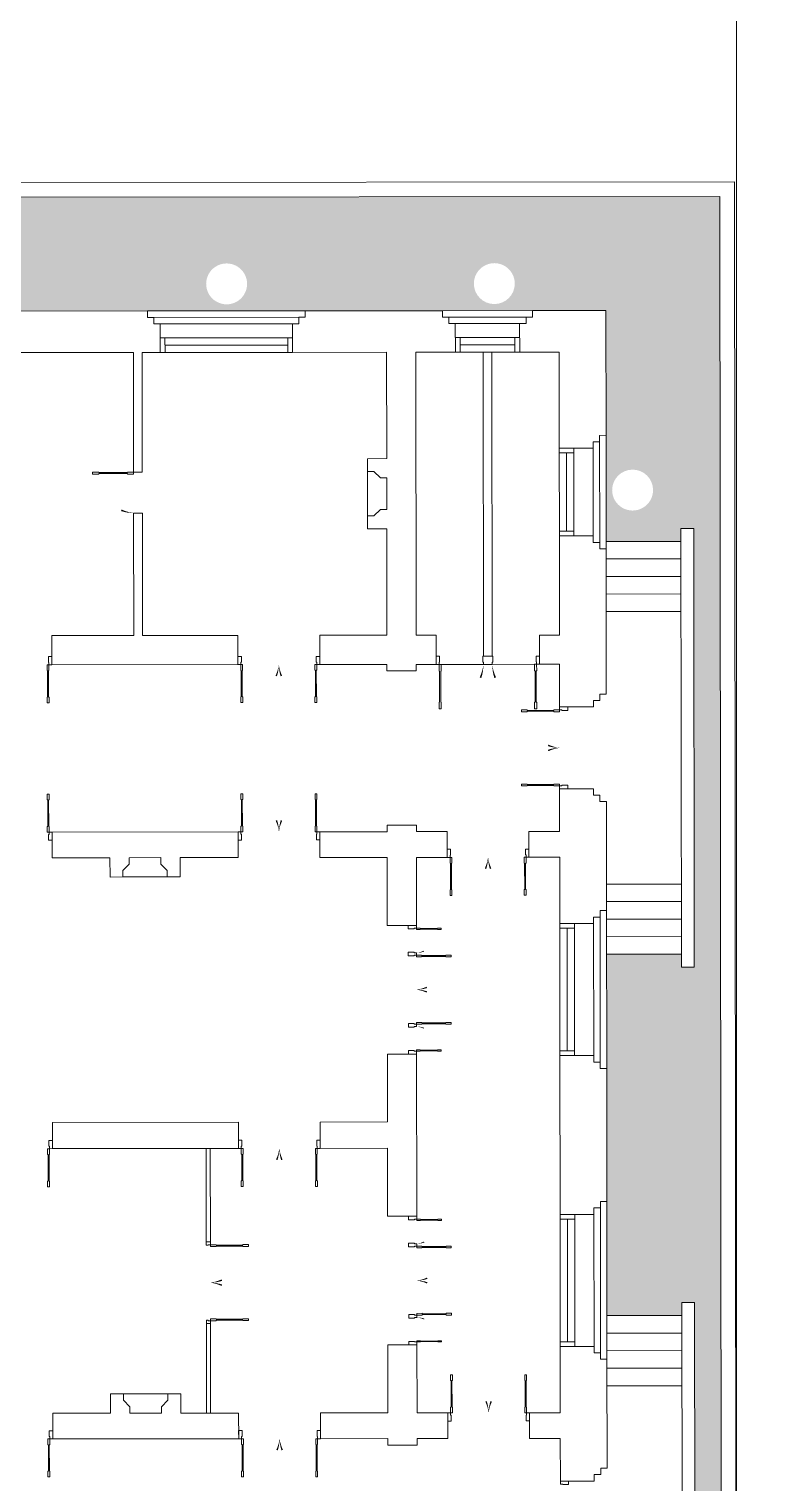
# Model space of a CAD drawing. Header units: millimetres. Extents: x 930469 to 1523124, y -120375 to 411163.
# Drawn here: x 1379905 to 1392540, y 131334 to 156199 of the extents above; entities that cross this region are included whole.
import ezdxf

# ---------------------------------------------------------------- set-up
doc = ezdxf.new("R2010")
doc.units = ezdxf.units.MM
doc.layers.get('0').update_dxf_attribs({"color": 8, "lineweight": 0})
for name, color, linetype, lineweight in [('A1-LÁT SÀN', 8, 'Continuous', 0), ('Dia vat', 8, 'Continuous', 0), ('Xref Landscape 48lythuongkiet 2020 06 01$0$!Chen', 8, 'Continuous', 0), ('Xref Landscape 48lythuongkiet 2020 06 01$0$!Cua nhat', 8, 'Continuous', 0), ('Xref Landscape 48lythuongkiet 2020 06 01$0$HATCH', 8, 'Continuous', 0), ('Xref Landscape 48lythuongkiet 2020 06 01$0$MANH', 8, 'Continuous', 0), ('Xref Landscape 48lythuongkiet 2020 06 01$0$NETTHAY', 8, 'Continuous', 0)]:
    doc.layers.add(name, color=color, linetype=linetype, lineweight=lineweight)

# ---------------------------------------------------------------- blocks, each defined once
blk = doc.blocks.new('Xref Landscape 48lythuongkiet 2020 06 01$0$45 LTK')
at = {"layer": 'Xref Landscape 48lythuongkiet 2020 06 01$0$HATCH'}
h = blk.add_hatch(dxfattribs=at)
h.set_pattern_fill('OPGACH04', color=256, scale=80, style=0)
h.set_pattern_definition([(45, (-747057.98, 478711.1), (4e-14, 452.54834), [960, -320]), (135, (-746831.7, 478937.38), (4e-14, 452.54834), [960, -320])])
h.paths.add_polyline_path([(30645, -3621), (30700, -3652), (30700, 355), (28750, 355), (28750, -12485), (30915, -12485), (30915, -10535), (30645, -10535)])
h.paths.add_polyline_path([(34490, -10535), (30915, -10535), (30915, -12485), (34490, -12485)])
h.paths.add_polyline_path([(38031, -11735), (36400, -11735), (36400, -10535), (34490, -10535), (34490, -13685), (38031, -13685)])
h.paths.add_polyline_path([(41906, -11735), (38031, -11735), (38031, -13685), (41906, -13685)])
h.paths.add_polyline_path([(45546, -10535), (43600, -10535), (43600, -11735), (41906, -11735), (41906, -13685), (45546, -13685)])
h.paths.add_polyline_path([(49178, -10535), (45546, -10535), (45546, -12485), (49178, -12485)])
h.paths.add_polyline_path([(51250, 355), (49300, 355), (49300, -3652), (49355, -3621), (49355, -10535), (49178, -10535), (49178, -12485), (51250, -12485)])
h.paths.add_polyline_path([(51250, 3395), (54435, 3395), (54435, 4145), (50900, 4145), (50900, 5345), (49300, 5345), (49300, 355), (51250, 355)])
h.paths.add_polyline_path([(58865, 5345), (57985, 5345), (55285, 5345), (54435, 5345), (54435, 3395), (58865, 3395)])
h.paths.add_polyline_path([(63235, 5345), (62255, 5345), (59555, 5345), (58865, 5345), (58865, 3395), (63235, 3395)])
h.paths.add_polyline_path([(67105, 5345), (66525, 5345), (63825, 5345), (63235, 5345), (63235, 3395), (65155, 3395), (65155, 355), (67105, 355), (67105, 1875), (67105, 3415)])
h.paths.add_polyline_path([(68485, 0), (68360, 0), (67105, 0), (67105, 355), (65155, 355), (65155, -1950), (68485, -1950)])
h.paths.add_polyline_path([(71255, 0), (69900, 0), (68485, 0), (68485, -1950), (71255, -1950)])
h.paths.add_polyline_path([(76585, 0), (74945, 0), (72245, 0), (71255, 0), (71255, -1950), (76585, -1950)])
h.paths.add_polyline_path([(79685, 0), (78830, 0), (77290, 0), (76585, 0), (76585, -1950), (79685, -1950)])
h.paths.add_polyline_path([(82035, 355), (80085, 355), (80085, 0), (79685, 0), (79685, -1950), (82035, -1950)])
h.paths.add_polyline_path([(82035, 5845), (81585, 5845), (81585, 3775), (81365, 3775), (81365, 3995), (80085, 3995), (80085, 2135), (80085, 355), (82035, 355)])
h.paths.add_polyline_path([(80183, 3105, -1), (80883, 3105, -1)], flags=16)
h.paths.add_polyline_path([(82035, 9175), (81585, 9175), (81585, 5845), (82035, 5845)])
h.paths.add_polyline_path([(82035, 14145), (80085, 14145), (80085, 13007), (80085, 11055), (81365, 11055), (81365, 11275), (81585, 11275), (81585, 9175), (82035, 9175)])
h.paths.add_polyline_path([(82035, 19115), (81585, 19115), (81585, 17015), (81365, 17015), (81365, 17235), (80085, 17235), (80085, 15282), (80085, 14145), (82035, 14145)])
h.paths.add_polyline_path([(82035, 22445), (81585, 22445), (81585, 19115), (82035, 19115)])
h.paths.add_polyline_path([(82035, 27890), (80085, 27890), (80085, 26110), (80085, 24295), (81365, 24295), (81365, 24515), (81585, 24515), (81585, 22445), (82035, 22445)])
h.paths.add_polyline_path([(80889, 25173, -1), (80189, 25173, -1)], flags=16)
h.paths.add_polyline_path([(82035, 28995), (79685, 28995), (79685, 28245), (80085, 28245), (80085, 27890), (82035, 27890)])
h.paths.add_polyline_path([(82035, 30195), (79685, 30195), (79685, 28995), (82035, 28995)])
h.paths.add_polyline_path([(79685, 30195), (76585, 30195), (76585, 28995), (77980, 28995, -0.311722), (78377, 28995), (79685, 28995)])
h.paths.add_polyline_path([(79685, 28995), (78377, 28995, -0.246425), (78528, 28707, -1), (77828, 28707, -0.246425), (77980, 28995), (76585, 28995), (76585, 28245), (77290, 28245), (78830, 28245), (79685, 28245)])
h.paths.add_polyline_path([(76585, 30195), (71255, 30195), (71255, 28995), (73401, 28995, -0.311722), (73799, 28995), (76585, 28995)])
h.paths.add_polyline_path([(76585, 28995), (73799, 28995, -0.246425), (73950, 28707, -1), (73250, 28707, -0.246425), (73401, 28995), (71255, 28995), (71255, 28245), (72245, 28245), (74945, 28245), (76585, 28245)])
h.paths.add_polyline_path([(71255, 30195), (68485, 30195), (68485, 28995), (69050, 28995, -0.311722), (69447, 28995), (71255, 28995)])
h.paths.add_polyline_path([(71255, 28995), (69447, 28995, -0.246425), (69598, 28707, -1), (68898, 28707, -0.246425), (69050, 28995), (68485, 28995), (68485, 28245), (69900, 28245), (71255, 28245)])
h.paths.add_polyline_path([(68485, 30195), (65155, 30195), (65155, 28995), (68485, 28995)])
h.paths.add_polyline_path([(68485, 28995), (65155, 28995), (65155, 27890), (67105, 27890), (67105, 28245), (68360, 28245), (68485, 28245)])
h.paths.add_polyline_path([(67105, 24770), (66015, 24770), (66015, 27150), (67105, 27150), (67105, 27890), (65155, 27890), (65155, 24905), (63235, 24905), (63235, 22945), (63825, 22945), (66525, 22945), (67105, 22945)])
h.paths.add_polyline_path([(65530, 23450, -1), (64830, 23450, -1)], flags=16)
h.paths.add_polyline_path([(63235, 24905), (58865, 24905), (58865, 22945), (59555, 22945), (62255, 22945), (63235, 22945)])
h.paths.add_polyline_path([(61260, 23450, -1), (60560, 23450, -1)], flags=16)
h.paths.add_polyline_path([(58865, 24905), (54435, 24905), (54435, 22945), (55285, 22945), (57985, 22945), (58865, 22945)])
h.paths.add_polyline_path([(56990, 23450, -1), (56290, 23450, -1)], flags=16)
h.paths.add_polyline_path([(54435, 24905), (52530, 24905), (52530, 27890), (50580, 27890), (50580, 27805), (50580, 26265), (50580, 25845), (51795, 25845), (51795, 23465), (50580, 23465), (50580, 22945), (51015, 22945), (53715, 22945), (54435, 22945)])
h.paths.add_polyline_path([(52720, 23450, -1), (52020, 23450, -1)], flags=16)
h.paths.add_polyline_path([(50694, 27041, -1), (51394, 27041, -1)], flags=16)
h.paths.add_polyline_path([(52530, 28995), (50580, 28995), (50580, 27890), (52530, 27890)])
h.paths.add_polyline_path([(52530, 31265), (49180, 31265), (49180, 30815), (50325, 30815), (50325, 30595), (50105, 30595), (50105, 29315), (50580, 29315), (50580, 28995), (52530, 28995)])
h.paths.add_polyline_path([(49180, 31265), (45546, 31265), (45546, 30815), (49180, 30815)])
h.paths.add_polyline_path([(48794, 2585), (49356, 2585), (49356, 2255), (48794, 2255)], flags=9)
h.paths.add_polyline_path([(80217, 2837), (80848, 2837), (80848, 3362), (80217, 3362)], flags=24)
h.paths.add_polyline_path([(80223, 24905), (80854, 24905), (80854, 25430), (80223, 25430)], flags=24)
h.paths.add_polyline_path([(64920, 23182), (65428, 23182), (65428, 23707), (64920, 23707)], flags=24)
h.paths.add_polyline_path([(60650, 23182), (61158, 23182), (61158, 23707), (60650, 23707)], flags=24)
h.paths.add_polyline_path([(56380, 23182), (56888, 23182), (56888, 23707), (56380, 23707)], flags=24)
h.paths.add_polyline_path([(52110, 23182), (52618, 23182), (52618, 23707), (52110, 23707)], flags=24)
h.paths.add_polyline_path([(50727, 26773), (51356, 26773), (51356, 27298), (50727, 27298)], flags=24)
at = {"layer": 'Xref Landscape 48lythuongkiet 2020 06 01$0$!Chen'}
for points in [[(71795, 24837, 28, 0, 0.07793), (72005, 24790, 0, 0, -0.398716), (71305, 25455, 0, 0, -0.414214)], [(69949, 22000, 26, 0, -0.07793), (69905, 22195, 0, 0, 0.398716), (70522, 21545, 0, 0, 0.414214)], [(74441, 22000, 26, 0, 0.07793), (74485, 22195, 0, 0, -0.398716), (73867, 21545, 0, 0, -0.414214)], [(74529, 22000, 26, 0, -0.07793), (74485, 22195, 0, 0, 0.398716), (75102, 21545, 0, 0, 0.414214)], [(77934, 21967, 30.4, 0, 0.07793), (77985, 22195, 0, 0, -0.398716), (77263, 21435, 0, 0, -0.414214)], [(78186, 21967, 30.4, 0, -0.07793), (78135, 22195, 0, 0, 0.398716), (78857, 21435, 0, 0, 0.414214)], [(79090, 20809, 26, 0, 0.07793), (79285, 20765, 0, 0, -0.398716), (78635, 21382, 0, 0, -0.414214)], [(79090, 20721, 26, 0, -0.07793), (79285, 20765, 0, 0, 0.398716), (78635, 20147, 0, 0, 0.414214)], [(69949, 19530, 26, 0, 0.07793), (69905, 19335, 0, 0, -0.398716), (70522, 19985, 0, 0, -0.414214)], [(74441, 19530, 26, 0, -0.07793), (74485, 19335, 0, 0, 0.398716), (73867, 19985, 0, 0, 0.414214)], [(74529, 19530, 26, 0, 0.07793), (74485, 19335, 0, 0, -0.398716), (75102, 19985, 0, 0, -0.414214)], [(78016, 18700, 26, 0, 0.07793), (78060, 18895, 0, 0, -0.398716), (77442, 18245, 0, 0, -0.414214)], [(78104, 18700, 26, 0, -0.07793), (78060, 18895, 0, 0, 0.398716), (78677, 18245, 0, 0, 0.414214)], [(76961, 17291, 16.8, 0, -0.07793), (76835, 17262, 0, 0, 0.398716), (77255, 17661, 0, 0, 0.414214)], [(77012, 16672, 23.6, 0, -0.07793), (76835, 16632, 0, 0, 0.398716), (77425, 17193, 0, 0, 0.414214)], [(77012, 16593, 23.6, 0, 0.07793), (76835, 16632, 0, 0, -0.398716), (77425, 16072, 0, 0, -0.414214)], [(76961, 15974, 16.8, 0, 0.07793), (76835, 16002, 0, 0, -0.398716), (77255, 15603, 0, 0, -0.414214)], [(69949, 13725, 26, 0, -0.07793), (69905, 13920, 0, 0, 0.398716), (70522, 13270, 0, 0, 0.414214)], [(74441, 13725, 26, 0, 0.07793), (74485, 13920, 0, 0, -0.398716), (73867, 13270, 0, 0, -0.414214)], [(74529, 13725, 26, 0, -0.07793), (74485, 13920, 0, 0, 0.398716), (75102, 13270, 0, 0, 0.414214)], [(76961, 12316, 16.8, 0, -0.07793), (76835, 12287, 0, 0, 0.398716), (77255, 12686, 0, 0, 0.414214)], [(73500, 11669, 26, 0, -0.07793), (73305, 11625, 0, 0, 0.398716), (73955, 12242, 0, 0, 0.414214)], [(77012, 11697, 23.6, 0, -0.07793), (76835, 11657, 0, 0, 0.398716), (77425, 12218, 0, 0, 0.414214)], [(73500, 11581, 26, 0, 0.07793), (73305, 11625, 0, 0, -0.398716), (73955, 11007, 0, 0, -0.414214)], [(77012, 11618, 23.6, 0, 0.07793), (76835, 11657, 0, 0, -0.398716), (77425, 11097, 0, 0, -0.414214)], [(76961, 10999, 16.8, 0, 0.07793), (76835, 11027, 0, 0, -0.398716), (77255, 10628, 0, 0, -0.414214)], [(78016, 9590, 26, 0, -0.07793), (78060, 9395, 0, 0, 0.398716), (77442, 10045, 0, 0, 0.414214)], [(78104, 9590, 26, 0, 0.07793), (78060, 9395, 0, 0, -0.398716), (78677, 10045, 0, 0, -0.414214)], [(69949, 8760, 26, 0, -0.07793), (69905, 8955, 0, 0, 0.398716), (70522, 8305, 0, 0, 0.414214)], [(74441, 8760, 26, 0, 0.07793), (74485, 8955, 0, 0, -0.398716), (73867, 8305, 0, 0, -0.414214)], [(74529, 8760, 26, 0, -0.07793), (74485, 8955, 0, 0, 0.398716), (75102, 8305, 0, 0, 0.414214)]]:
    blk.add_lwpolyline(points, format="xyseb", dxfattribs=at)
at = {"layer": 'Xref Landscape 48lythuongkiet 2020 06 01$0$!Cua nhat'}
for p, q in [((73785, 22335), (73785, 22195)), ((79425, 21465), (79285, 21465)), ((73785, 19195), (73785, 19335)), ((77360, 19035), (77360, 18895)), ((76795, 17272), (76695, 17272)), ((76695, 17272), (76695, 17212)), ((76695, 17212), (76795, 17212)), ((76795, 17272), (76795, 17262)), ((76795, 17262), (76835, 17262)), ((76795, 17212), (76795, 17222)), ((76795, 17222), (76835, 17222)), ((76835, 17222), (76835, 17262)), ((76695, 15992), (76695, 16052)), ((76695, 16052), (76795, 16052)), ((76795, 15992), (76695, 15992)), ((76795, 16052), (76795, 16042)), ((76795, 16042), (76835, 16042)), ((76795, 15992), (76795, 16002)), ((76795, 16002), (76835, 16002)), ((76835, 16042), (76835, 16002)), ((73785, 14060), (73785, 13920)), ((73235, 13920), (73235, 12265)), ((73305, 13920), (73305, 12275)), ((76795, 12297), (76695, 12297)), ((76695, 12297), (76695, 12237)), ((76695, 12237), (76795, 12237)), ((76795, 12297), (76795, 12287)), ((76795, 12287), (76835, 12287)), ((76795, 12237), (76795, 12247)), ((76795, 12247), (76835, 12247)), ((76835, 12247), (76835, 12287)), ((73235, 10985), (73235, 9395)), ((73305, 10975), (73305, 9395)), ((76695, 11017), (76695, 11077)), ((76695, 11077), (76795, 11077)), ((76795, 11017), (76695, 11017)), ((76795, 11077), (76795, 11067)), ((76795, 11067), (76835, 11067)), ((76795, 11017), (76795, 11027)), ((76795, 11027), (76835, 11027)), ((76835, 11067), (76835, 11027)), ((77360, 9255), (77360, 9395)), ((73785, 9095), (73785, 8955)), ((79425, 8225), (79285, 8225))]:
    blk.add_line(p, q, dxfattribs=at)
for points in [[(71305, 25455), (71410, 25455), (71410, 25464), (71900, 25464), (71900, 25455), (72005, 25455), (72005, 25490), (71900, 25490), (71900, 25481), (71410, 25481), (71410, 25490), (71305, 25490)], [(70522, 21545), (70522, 21642), (70531, 21642), (70531, 22097), (70522, 22097), (70522, 22195), (70555, 22195), (70555, 22097), (70547, 22097), (70547, 21642), (70555, 21642), (70555, 21545)], [(70605, 22195), (70605, 22335), (70545, 22335), (70545, 22235), (70555, 22235), (70555, 22195)], [(73785, 22195), (73785, 22335), (73845, 22335), (73845, 22235), (73835, 22235), (73835, 22195)], [(73867, 21545), (73867, 21642), (73859, 21642), (73859, 22097), (73867, 22097), (73867, 22195), (73835, 22195), (73835, 22097), (73843, 22097), (73843, 21642), (73835, 21642), (73835, 21545)], [(75102, 21545), (75102, 21642), (75111, 21642), (75111, 22097), (75102, 22097), (75102, 22195), (75135, 22195), (75135, 22097), (75127, 22097), (75127, 21642), (75135, 21642), (75135, 21545)], [(75185, 22195), (75185, 22335), (75125, 22335), (75125, 22235), (75135, 22235), (75135, 22195)], [(77175, 22195), (77175, 22335), (77235, 22335), (77235, 22235), (77225, 22235), (77225, 22195)], [(77263, 21435), (77263, 21549), (77254, 21549), (77254, 22081), (77263, 22081), (77263, 22195), (77225, 22195), (77225, 22081), (77235, 22081), (77235, 21549), (77225, 21549), (77225, 21435)], [(77975, 22235), (77975, 22335), (78145, 22335), (78145, 22235), (78135, 22235), (78135, 22195), (77985, 22195), (77985, 22235)], [(78857, 21435), (78857, 21549), (78867, 21549), (78867, 22081), (78857, 22081), (78857, 22195), (78895, 22195), (78895, 22081), (78886, 22081), (78886, 21549), (78895, 21549), (78895, 21435)], [(78945, 22195), (78945, 22335), (78885, 22335), (78885, 22235), (78895, 22235), (78895, 22195)], [(78635, 21382), (78732, 21382), (78732, 21391), (79187, 21391), (79187, 21382), (79285, 21382), (79285, 21415), (79187, 21415), (79187, 21407), (78732, 21407), (78732, 21415), (78635, 21415)], [(79285, 21465), (79425, 21465), (79425, 21405), (79325, 21405), (79325, 21415), (79285, 21415)], [(78635, 20147), (78732, 20147), (78732, 20139), (79187, 20139), (79187, 20147), (79285, 20147), (79285, 20115), (79187, 20115), (79187, 20123), (78732, 20123), (78732, 20115), (78635, 20115)], [(70522, 19985), (70522, 19887), (70531, 19887), (70531, 19432), (70522, 19432), (70522, 19335), (70555, 19335), (70555, 19432), (70547, 19432), (70547, 19887), (70555, 19887), (70555, 19985)], [(73867, 19985), (73867, 19887), (73859, 19887), (73859, 19432), (73867, 19432), (73867, 19335), (73835, 19335), (73835, 19432), (73843, 19432), (73843, 19887), (73835, 19887), (73835, 19985)], [(75102, 19985), (75102, 19887), (75111, 19887), (75111, 19432), (75102, 19432), (75102, 19335), (75135, 19335), (75135, 19432), (75127, 19432), (75127, 19887), (75135, 19887), (75135, 19985)], [(79285, 20065), (79425, 20065), (79425, 20125), (79325, 20125), (79325, 20115), (79285, 20115)], [(70605, 19335), (70605, 19195), (70545, 19195), (70545, 19295), (70555, 19295), (70555, 19335)], [(73785, 19335), (73785, 19195), (73845, 19195), (73845, 19295), (73835, 19295), (73835, 19335)], [(75185, 19335), (75185, 19195), (75125, 19195), (75125, 19295), (75135, 19295), (75135, 19335)], [(77360, 18895), (77360, 19035), (77420, 19035), (77420, 18935), (77410, 18935), (77410, 18895)], [(78760, 18895), (78760, 19035), (78700, 19035), (78700, 18935), (78710, 18935), (78710, 18895)], [(77442, 18245), (77442, 18342), (77434, 18342), (77434, 18797), (77442, 18797), (77442, 18895), (77410, 18895), (77410, 18797), (77418, 18797), (77418, 18342), (77410, 18342), (77410, 18245)], [(78677, 18245), (78677, 18342), (78686, 18342), (78686, 18797), (78677, 18797), (78677, 18895), (78710, 18895), (78710, 18797), (78702, 18797), (78702, 18342), (78710, 18342), (78710, 18245)], [(76835, 17732), (76695, 17732), (76695, 17672), (76795, 17672), (76795, 17682), (76835, 17682)], [(77255, 17661), (77192, 17661), (77192, 17667), (76898, 17667), (76898, 17661), (76835, 17661), (76835, 17682), (76898, 17682), (76898, 17677), (77192, 17677), (77192, 17682), (77255, 17682)], [(77425, 17193), (77336, 17193), (77336, 17200), (76923, 17200), (76923, 17193), (76835, 17193), (76835, 17222), (76923, 17222), (76923, 17215), (77336, 17215), (77336, 17222), (77425, 17222)], [(77425, 16072), (77336, 16072), (77336, 16065), (76923, 16065), (76923, 16072), (76835, 16072), (76835, 16042), (76923, 16042), (76923, 16050), (77336, 16050), (77336, 16042), (77425, 16042)], [(76835, 15532), (76695, 15532), (76695, 15592), (76795, 15592), (76795, 15582), (76835, 15582)], [(77255, 15603), (77192, 15603), (77192, 15598), (76898, 15598), (76898, 15603), (76835, 15603), (76835, 15582), (76898, 15582), (76898, 15588), (77192, 15588), (77192, 15582), (77255, 15582)], [(70605, 13920), (70605, 14060), (70545, 14060), (70545, 13960), (70555, 13960), (70555, 13920)], [(73785, 13920), (73785, 14060), (73845, 14060), (73845, 13960), (73835, 13960), (73835, 13920)], [(75185, 13920), (75185, 14060), (75125, 14060), (75125, 13960), (75135, 13960), (75135, 13920)], [(70522, 13270), (70522, 13367), (70531, 13367), (70531, 13822), (70522, 13822), (70522, 13920), (70555, 13920), (70555, 13822), (70547, 13822), (70547, 13367), (70555, 13367), (70555, 13270)], [(73867, 13270), (73867, 13367), (73859, 13367), (73859, 13822), (73867, 13822), (73867, 13920), (73835, 13920), (73835, 13822), (73843, 13822), (73843, 13367), (73835, 13367), (73835, 13270)], [(75102, 13270), (75102, 13367), (75111, 13367), (75111, 13822), (75102, 13822), (75102, 13920), (75135, 13920), (75135, 13822), (75127, 13822), (75127, 13367), (75135, 13367), (75135, 13270)], [(76835, 12757), (76695, 12757), (76695, 12697), (76795, 12697), (76795, 12707), (76835, 12707)], [(77255, 12686), (77192, 12686), (77192, 12692), (76898, 12692), (76898, 12686), (76835, 12686), (76835, 12707), (76898, 12707), (76898, 12702), (77192, 12702), (77192, 12707), (77255, 12707)], [(73305, 12325), (73235, 12325), (73235, 12265), (73265, 12265), (73265, 12275), (73305, 12275)], [(73955, 12242), (73857, 12242), (73857, 12251), (73403, 12251), (73403, 12242), (73305, 12242), (73305, 12275), (73403, 12275), (73403, 12267), (73857, 12267), (73857, 12275), (73955, 12275)], [(77425, 12218), (77336, 12218), (77336, 12225), (76923, 12225), (76923, 12218), (76835, 12218), (76835, 12247), (76923, 12247), (76923, 12240), (77336, 12240), (77336, 12247), (77425, 12247)], [(73305, 10925), (73235, 10925), (73235, 10985), (73265, 10985), (73265, 10975), (73305, 10975)], [(73955, 11007), (73857, 11007), (73857, 10999), (73403, 10999), (73403, 11007), (73305, 11007), (73305, 10975), (73403, 10975), (73403, 10983), (73857, 10983), (73857, 10975), (73955, 10975)], [(77425, 11097), (77336, 11097), (77336, 11090), (76923, 11090), (76923, 11097), (76835, 11097), (76835, 11067), (76923, 11067), (76923, 11075), (77336, 11075), (77336, 11067), (77425, 11067)], [(76835, 10557), (76695, 10557), (76695, 10617), (76795, 10617), (76795, 10607), (76835, 10607)], [(77255, 10628), (77192, 10628), (77192, 10623), (76898, 10623), (76898, 10628), (76835, 10628), (76835, 10607), (76898, 10607), (76898, 10613), (77192, 10613), (77192, 10607), (77255, 10607)], [(77442, 10045), (77442, 9947), (77434, 9947), (77434, 9492), (77442, 9492), (77442, 9395), (77410, 9395), (77410, 9492), (77418, 9492), (77418, 9947), (77410, 9947), (77410, 10045)], [(78677, 10045), (78677, 9947), (78686, 9947), (78686, 9492), (78677, 9492), (78677, 9395), (78710, 9395), (78710, 9492), (78702, 9492), (78702, 9947), (78710, 9947), (78710, 10045)], [(77360, 9395), (77360, 9255), (77420, 9255), (77420, 9355), (77410, 9355), (77410, 9395)], [(78760, 9395), (78760, 9255), (78700, 9255), (78700, 9355), (78710, 9355), (78710, 9395)], [(70522, 8305), (70522, 8402), (70531, 8402), (70531, 8857), (70522, 8857), (70522, 8955), (70555, 8955), (70555, 8857), (70547, 8857), (70547, 8402), (70555, 8402), (70555, 8305)], [(70605, 8955), (70605, 9095), (70545, 9095), (70545, 8995), (70555, 8995), (70555, 8955)], [(73785, 8955), (73785, 9095), (73845, 9095), (73845, 8995), (73835, 8995), (73835, 8955)], [(73867, 8305), (73867, 8402), (73859, 8402), (73859, 8857), (73867, 8857), (73867, 8955), (73835, 8955), (73835, 8857), (73843, 8857), (73843, 8402), (73835, 8402), (73835, 8305)], [(75102, 8305), (75102, 8402), (75111, 8402), (75111, 8857), (75102, 8857), (75102, 8955), (75135, 8955), (75135, 8857), (75127, 8857), (75127, 8402), (75135, 8402), (75135, 8305)], [(75185, 8955), (75185, 9095), (75125, 9095), (75125, 8995), (75135, 8995), (75135, 8955)], [(79285, 8225), (79425, 8225), (79425, 8165), (79325, 8165), (79325, 8175), (79285, 8175)]]:
    blk.add_lwpolyline(points, close=True, dxfattribs=at)
at = {"layer": 'Xref Landscape 48lythuongkiet 2020 06 01$0$MANH'}
for p, q in [((82285, 30445), (64905, 30445)), ((82285, 30445), (82285, -3847)), ((82035, 30195), (65155, 30195)), ((82035, 30195), (82035, -1950)), ((72245, 28245), (74945, 28245)), ((72355, 28135), (74835, 28135)), ((77290, 28245), (78830, 28245)), ((77400, 28135), (78720, 28135)), ((72465, 28025), (74725, 28025)), ((77510, 28025), (78610, 28025)), ((72465, 27785), (74725, 27785)), ((72545, 27535), (72545, 27785)), ((72545, 27660), (74645, 27660)), ((74645, 27535), (74645, 27785)), ((77510, 27785), (78610, 27785)), ((77590, 27535), (77590, 27785)), ((77590, 27660), (78530, 27660)), ((78530, 27535), (78530, 27785)), ((72465, 27535), (74725, 27535)), ((77510, 27535), (78610, 27535)), ((80085, 26110), (80085, 24170)), ((79285, 25890), (79285, 24390)), ((79535, 25890), (79535, 24390)), ((79865, 25890), (79865, 24390)), ((79975, 26000), (79975, 24280)), ((79285, 25810), (79535, 25810)), ((79410, 25810), (79410, 24470)), ((76005, 24735), (76005, 25495)), ((79285, 24470), (79535, 24470)), ((81365, 24515), (81365, 17015)), ((81365, 24515), (81585, 24515)), ((81585, 24515), (81585, 17015)), ((80085, 24295), (81365, 24295)), ((80085, 23995), (81365, 23995)), ((80085, 23695), (81365, 23695)), ((80085, 23395), (81365, 23395)), ((80085, 23095), (81365, 23095)), ((77985, 22195), (77175, 22195)), ((78945, 22195), (78135, 22195)), ((72575, 18565), (71815, 18565)), ((80085, 18435), (81365, 18435)), ((80085, 18135), (81365, 18135)), ((80085, 17982), (80085, 15282)), ((79285, 17762), (79285, 15502)), ((79285, 17682), (79535, 17682)), ((79410, 17682), (79410, 15582)), ((79535, 17762), (79535, 15502)), ((79865, 17762), (79865, 15502)), ((79975, 17872), (79975, 15392)), ((80085, 17835), (81365, 17835)), ((80085, 17535), (81365, 17535)), ((80085, 17235), (81365, 17235)), ((81365, 17015), (81585, 17015)), ((79285, 15582), (79535, 15582)), ((80085, 13007), (80085, 10307)), ((79285, 12787), (79285, 10527)), ((79285, 12707), (79535, 12707)), ((79410, 12707), (79410, 10607)), ((79535, 12787), (79535, 10527)), ((79865, 12787), (79865, 10527)), ((79975, 12897), (79975, 10417)), ((81365, 11275), (81365, 3775)), ((81365, 11275), (81585, 11275)), ((81585, 11275), (81585, 3775)), ((80085, 11055), (81365, 11055)), ((80085, 10755), (81365, 10755)), ((79285, 10607), (79535, 10607)), ((80085, 10455), (81365, 10455)), ((80085, 10155), (81365, 10155)), ((72575, 9725), (71815, 9725)), ((80085, 9855), (81365, 9855))]:
    blk.add_line(p, q, dxfattribs=at)
at = {"layer": 'Xref Landscape 48lythuongkiet 2020 06 01$0$NETTHAY'}
for p, q in [((72245, 28245), (69900, 28245)), ((72245, 28245), (72245, 28135)), ((72245, 28135), (72355, 28135)), ((72355, 28135), (72355, 28025)), ((74945, 28135), (74835, 28135)), ((74835, 28135), (74835, 28025)), ((74945, 28245), (74945, 28135)), ((74945, 28245), (77290, 28245)), ((77290, 28245), (77290, 28135)), ((77290, 28135), (77400, 28135)), ((77400, 28135), (77400, 28025)), ((78830, 28135), (78720, 28135)), ((78720, 28135), (78720, 28025)), ((78830, 28245), (78830, 28135)), ((78830, 28245), (80085, 28245)), ((80085, 26110), (80085, 28245)), ((72355, 28025), (72465, 28025)), ((72465, 28025), (72465, 27535)), ((74835, 28025), (74725, 28025)), ((74725, 28025), (74725, 27535)), ((77400, 28025), (77510, 28025)), ((77510, 28025), (77510, 27535)), ((78720, 28025), (78610, 28025)), ((78610, 28025), (78610, 27535)), ((72005, 27535), (69680, 27535)), ((72005, 25490), (72005, 27535)), ((72465, 27535), (72155, 27535)), ((72155, 25490), (72155, 27535)), ((74725, 27535), (76335, 27535)), ((76335, 25715), (76335, 27535)), ((76835, 22695), (76835, 27535)), ((76835, 27535), (77510, 27535)), ((77985, 22335), (77985, 27535)), ((78135, 27535), (77985, 27535)), ((78135, 22335), (78135, 27535)), ((78610, 27535), (79285, 27535)), ((79285, 25890), (79285, 27535)), ((80085, 26110), (79975, 26110)), ((79975, 26110), (79975, 26000)), ((79865, 25890), (79285, 25890)), ((79975, 26000), (79865, 26000)), ((79865, 26000), (79865, 25890)), ((76335, 25715), (76005, 25715)), ((76005, 25495), (76005, 25715)), ((72005, 25490), (72155, 25490)), ((76115, 25495), (76005, 25495)), ((76225, 25385), (76115, 25495)), ((76225, 25385), (76335, 25385)), ((76335, 24845), (76335, 25385)), ((72005, 22695), (72005, 24790)), ((72005, 24790), (72155, 24790)), ((72155, 22695), (72155, 24790)), ((76005, 24515), (76005, 24735)), ((76115, 24735), (76005, 24735)), ((76115, 24735), (76225, 24845)), ((76225, 24845), (76335, 24845)), ((76335, 24515), (76005, 24515)), ((76335, 22695), (76335, 24515)), ((79865, 24390), (79285, 24390)), ((79285, 22695), (79285, 24390)), ((79865, 24280), (79865, 24390)), ((79975, 24280), (79865, 24280)), ((79975, 24170), (79975, 24280)), ((80085, 24170), (79975, 24170)), ((80085, 21685), (80085, 24170)), ((70605, 22695), (72005, 22695)), ((70605, 22695), (70605, 22195)), ((72155, 22695), (73785, 22695)), ((73785, 22695), (73785, 22195)), ((75185, 22695), (75185, 22195)), ((75185, 22695), (76335, 22695)), ((76835, 22695), (77175, 22695)), ((77175, 22195), (77175, 22695)), ((78945, 22695), (79285, 22695)), ((78945, 22195), (78945, 22695)), ((70605, 22195), (73785, 22195)), ((75185, 22195), (76335, 22195)), ((76335, 22085), (76335, 22195)), ((76835, 22085), (76835, 22195)), ((76835, 22195), (77175, 22195)), ((78135, 22335), (77985, 22335)), ((78945, 22195), (79285, 22195)), ((79285, 21465), (79285, 22195)), ((76335, 22085), (76835, 22085)), ((80085, 21685), (79975, 21685)), ((79975, 21685), (79975, 21575)), ((79865, 21465), (79285, 21465)), ((79975, 21575), (79865, 21575)), ((79865, 21575), (79865, 21465)), ((79285, 20065), (79865, 20065)), ((79285, 19335), (79285, 20065)), ((79865, 19955), (79865, 20065)), ((79975, 19955), (79865, 19955)), ((79975, 19845), (79975, 19955)), ((80085, 19845), (79975, 19845)), ((80085, 17982), (80085, 19845)), ((76335, 19335), (76335, 19445)), ((76835, 19445), (76335, 19445)), ((76835, 19335), (76835, 19445)), ((70605, 18895), (70605, 19335)), ((73785, 19335), (70605, 19335)), ((73785, 18895), (73785, 19335)), ((75185, 18895), (75185, 19335)), ((76335, 19335), (75185, 19335)), ((77360, 19335), (76835, 19335)), ((77360, 18895), (77360, 19335)), ((79285, 19335), (78760, 19335)), ((78760, 18895), (78760, 19335)), ((71595, 18895), (70605, 18895)), ((71595, 18895), (71595, 18565)), ((71925, 18785), (71815, 18675)), ((71815, 18675), (71815, 18565)), ((72465, 18895), (71925, 18895)), ((71925, 18785), (71925, 18895)), ((72465, 18785), (72465, 18895)), ((72575, 18675), (72465, 18785)), ((72575, 18675), (72575, 18565)), ((73785, 18895), (72795, 18895)), ((72795, 18895), (72795, 18565)), ((76335, 18895), (75185, 18895)), ((76335, 17732), (76335, 18895)), ((76835, 17732), (76835, 18895)), ((77360, 18895), (76835, 18895)), ((79285, 18895), (78760, 18895)), ((79285, 17762), (79285, 18895)), ((71815, 18565), (71595, 18565)), ((72795, 18565), (72575, 18565)), ((79975, 17982), (79975, 17872)), ((79975, 17982), (80085, 17982)), ((76835, 17732), (76335, 17732)), ((79285, 17762), (79865, 17762)), ((79865, 17872), (79865, 17762)), ((79865, 17872), (79975, 17872)), ((76335, 15532), (76835, 15532)), ((76335, 15532), (76335, 14370)), ((76835, 15532), (76835, 12757)), ((79865, 15502), (79285, 15502)), ((79285, 15502), (79285, 12787)), ((79865, 15392), (79865, 15502)), ((79975, 15392), (79865, 15392)), ((79975, 15282), (79975, 15392)), ((80085, 15282), (79975, 15282)), ((80085, 15282), (80085, 13007)), ((70605, 14370), (70605, 13920)), ((73785, 14370), (70605, 14370)), ((73785, 14370), (73785, 13920)), ((76335, 14370), (75185, 14370)), ((75185, 14370), (75185, 13920)), ((73785, 13920), (70605, 13920)), ((76335, 13920), (75185, 13920)), ((76335, 13920), (76335, 12757)), ((79975, 13007), (79975, 12897)), ((79975, 13007), (80085, 13007)), ((76335, 12757), (76835, 12757)), ((79285, 12787), (79865, 12787)), ((79865, 12897), (79975, 12897)), ((79865, 12897), (79865, 12787)), ((73235, 9395), (73235, 10957)), ((76835, 10557), (76335, 10557)), ((76335, 9395), (76335, 10557)), ((76835, 9395), (76835, 10557)), ((79865, 10527), (79285, 10527)), ((79285, 10527), (79285, 9395)), ((79865, 10417), (79865, 10527)), ((79975, 10417), (79865, 10417)), ((79975, 10307), (79975, 10417)), ((80085, 10307), (79975, 10307)), ((80085, 10307), (80085, 8445)), ((71595, 9395), (71595, 9725)), ((71815, 9725), (71595, 9725)), ((71815, 9615), (71815, 9725)), ((72795, 9725), (72575, 9725)), ((72575, 9615), (72575, 9725)), ((72795, 9395), (72795, 9725)), ((71925, 9505), (71815, 9615)), ((71925, 9505), (71925, 9395)), ((72575, 9615), (72465, 9505)), ((72465, 9505), (72465, 9395)), ((70605, 9395), (70605, 8955)), ((71595, 9395), (70605, 9395)), ((72465, 9395), (71925, 9395)), ((73785, 9395), (72795, 9395)), ((73785, 9395), (73785, 8955)), ((76335, 9395), (75185, 9395)), ((75185, 9395), (75185, 8955)), ((76835, 9395), (77360, 9395)), ((77360, 9395), (77360, 8955)), ((78760, 9395), (78760, 8955)), ((78760, 9395), (79285, 9395)), ((73785, 8955), (70605, 8955)), ((76335, 8955), (75185, 8955)), ((76335, 8955), (76335, 8845)), ((76835, 8955), (77360, 8955)), ((76835, 8955), (76835, 8845)), ((78760, 8955), (79285, 8955)), ((79285, 8955), (79285, 8225)), ((76835, 8845), (76335, 8845)), ((79865, 8225), (79285, 8225)), ((79975, 8335), (79865, 8335)), ((79865, 8335), (79865, 8225)), ((80085, 8445), (79975, 8445)), ((79975, 8445), (79975, 8335))]:
    blk.add_line(p, q, dxfattribs=at)
blk = doc.blocks.new('A$Ca17935cf')
at = {"rotation": 0.06106569006640072}
blk.add_blockref('Xref Landscape 48lythuongkiet 2020 06 01$0$45 LTK', (7679, 33212), dxfattribs=at)

msp = doc.modelspace()

# ---------------------------------------------------------------- linework, layer by layer
at = {"layer": 'A1-LÁT SÀN', "ltscale": 3}
msp.add_lwpolyline([(1396826.8, 164753), (1396826.8, 85253, 0.4142136), (1398326.8, 83753), (1416426.8, 83753), (1416426.2, 82481.7), (1320536.5, 82493.9), (1302612.6, 90242.8), (1302612.6, 153568.3), (1307481.1, 153568.3), (1307519.3, 117660.6), (1338477.5, 110001.3), (1339078.2, 109401.9), (1360378.2, 109424.6), (1360977.5, 110025.3), (1388958.3, 117013.7), (1392002.7, 119296.5), (1392002.7, 159503, 0.4427668), (1393333.8, 160703), (1393333.8, 164753)], format="xyb", close=True, dxfattribs=at)

# ---------------------------------------------------------------- block references
at = {"layer": 'Dia vat'}
msp.add_blockref('A$Ca17935cf', (1302034.8, 89843.8), dxfattribs=at)

doc.saveas('drawing.dxf')
